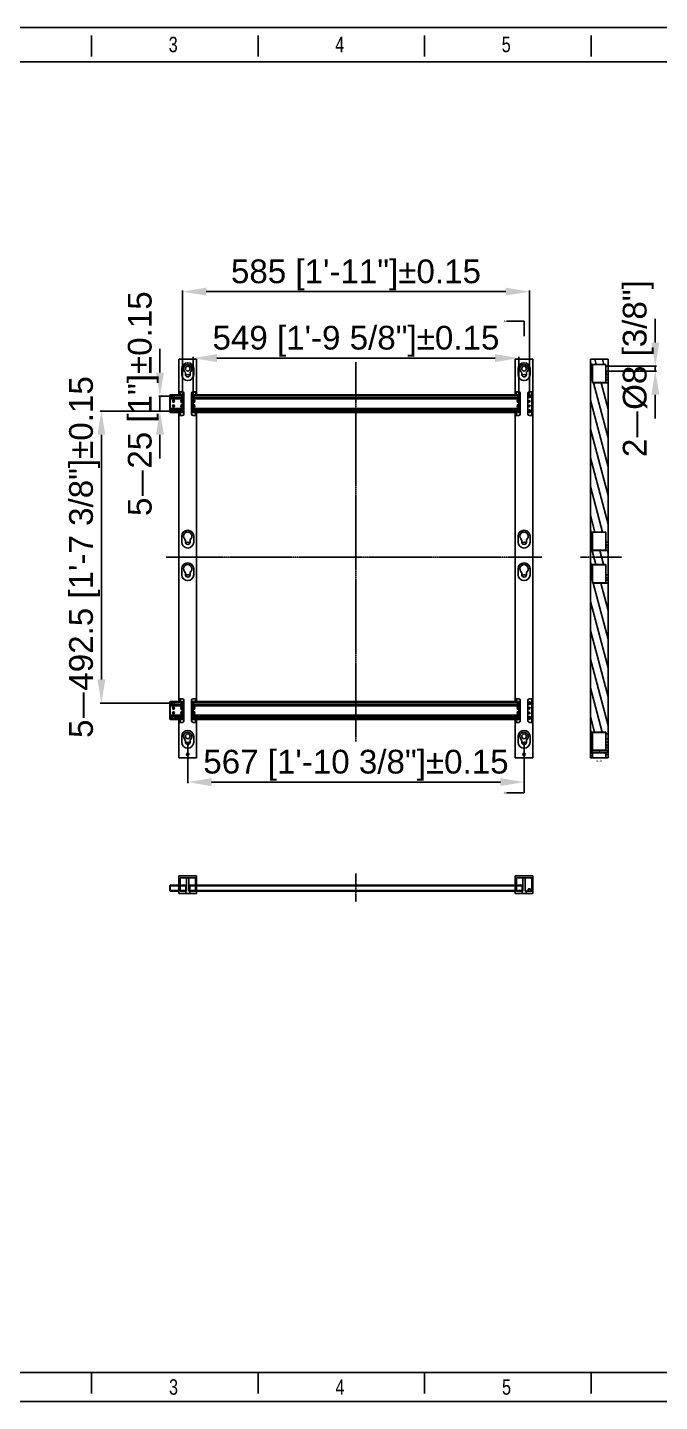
# Model space of a CAD drawing. Header units: millimetres. Extents: x 710 to 26878, y 589 to 5187.
# Drawn here: x 3858 to 4924, y 589 to 2906 of the extents above; entities that cross this region are included whole.
import ezdxf

# ---------------------------------------------------------------- set-up
doc = ezdxf.new("R2010")
doc.units = ezdxf.units.MM
doc.linetypes.add('CENTER', pattern=[0.6, 0.375, -0.075, 0.075, -0.075])
doc.layers.add('02___PRT_ALL_AXES', color=7, linetype='Continuous')
doc.layers.add('center', color=1, linetype='CENTER')
doc.styles.add('CKSTANDARD', font='arial.ttf')
doc.styles.add('Roamns', font='romans.shx')
doc.styles.get("Standard").update_dxf_attribs({"font": 'arial.ttf'})
doc.dimstyles.new('DIMSTYLE_5-scale4', dxfattribs={"dimscale": 2, "dimtxt": 20, "dimasz": 20, "dimexe": 1, "dimexo": 0, "dimgap": 1.25, "dimtad": 1, "dimzin": 9, "dimdsep": 46, "dimtxsty": 'Standard', "dimcen": 0.09, "dimclre": 256, "dimclrt": 256, "dimadec": 1, "dimazin": 2, "dimtp": 0.15, "dimtm": 0.15, "dimtfac": 0.8, "dimtmove": 0, "dimatfit": 3, "dimfxl": 1, "dimtolj": 1, "dimarcsym": 0})
doc.dimstyles.get("Standard").update_dxf_attribs({"dimtxt": 0.18, "dimasz": 0.18, "dimexe": 0.18, "dimexo": 0.0625, "dimgap": 0.09, "dimtad": 0, "dimtih": 1, "dimtoh": 1, "dimdec": 4, "dimzin": 0, "dimdsep": 46, "dimtxsty": 'Standard', "dimcen": 0.09, "dimadec": 0, "dimazin": 0, "dimtfac": 1, "dimtdec": 4, "dimtofl": 0, "dimtmove": 0, "dimatfit": 3, "dimfxl": 1, "dimtolj": 1, "dimtzin": 0, "dimarcsym": 0})

# ---------------------------------------------------------------- blocks, each defined once
blk = doc.blocks.new('standard template')
for p, q in [((6246, 30728), (6246, 30325)), ((9418, 30728), (9418, 30325)), ((12589, 30728), (12589, 30325)), ((15761, 30728), (15761, 30325)), ((456, 5254), (37409, 5254)), ((6246, 4851), (6246, 5254)), ((9418, 4851), (9418, 5254)), ((12589, 4851), (12589, 5254)), ((15761, 4851), (15761, 5254))]:
    blk.add_line(p, q)
blk.add_lwpolyline([(37963, 4700), (-97, 4700), (-97, 30879), (37963, 30879)], close=True)
at = {"color": 7}
blk.add_lwpolyline([(456, 6674), (456, 5964), (456, 5254), (456, 30226), (37409, 30226), (37409, 5254)], dxfattribs=at)
at = {"style": 'CKSTANDARD', "width": 0.75}
for s, p in [('3', (7716, 30408)), ('4', (10888, 30408)), ('5', (14060, 30408)), ('3', (7722, 4830)), ('4', (10894, 4830)), ('5', (14066, 4830))]:
    blk.add_text(s, height=295, dxfattribs=at).set_placement(p)
at = {"style": 'Roamns'}
for tag, p in [('PAGE_NAME', (27466, 7594)), ('PROJECT_NAME', (27466, 6884)), ('DRAWN_NAME', (27466, 6174)), ('VERSION', (34241, 6174)), ('SELECT_DATA', (27466, 5464)), ('PAGE_NUMBER', (34241, 5464))]:
    blk.add_attdef(tag, p, '', height=285, dxfattribs=at)
blk = doc.blocks.new('*D42')
at = {"lineweight": -2, "transparency": 16777216}
for p, q in [((4137.5, 2284.3), (4137.5, 2350.6)), ((4686.5, 2284.3), (4686.5, 2350.6))]:
    blk.add_line(p, q, dxfattribs=at)
at = {"color": 0, "lineweight": -2, "transparency": 16777216}
blk.add_line((4177.5, 2348.6), (4646.5, 2348.6), dxfattribs=at)
at = {"color": 0, "transparency": 16777216}
for points in [[(4177.5, 2355.3), (4177.5, 2342), (4137.5, 2348.6)], [(4646.5, 2355.3), (4646.5, 2342), (4686.5, 2348.6)]]:
    blk.add_solid(points, dxfattribs=at)
at = {"layer": 'Defpoints', "color": 0, "transparency": 16777216}
for p in [(4686.5, 2348.6), (4137.5, 2284.3), (4686.5, 2284.3)]:
    blk.add_point(p, dxfattribs=at)
at = {"color": 0, "transparency": 16777216, "insert": (4412, 2377), "char_height": 40, "attachment_point": 5}
blk.add_mtext('\\A1;549 [1\'-9 5/8"]%%P0.15', dxfattribs=at)
blk = doc.blocks.new('*D43')
at = {"lineweight": -2, "transparency": 16777216}
for p, q in [((4119.5, 2284.3), (4119.5, 2462.7)), ((4704.5, 2284.3), (4704.5, 2462.7))]:
    blk.add_line(p, q, dxfattribs=at)
at = {"color": 0, "lineweight": -2, "transparency": 16777216}
blk.add_line((4159.5, 2460.7), (4664.5, 2460.7), dxfattribs=at)
at = {"color": 0, "transparency": 16777216}
for points in [[(4159.5, 2467.4), (4159.5, 2454.1), (4119.5, 2460.7)], [(4664.5, 2467.4), (4664.5, 2454.1), (4704.5, 2460.7)]]:
    blk.add_solid(points, dxfattribs=at)
at = {"layer": 'Defpoints', "color": 0, "transparency": 16777216}
for p in [(4704.5, 2460.7), (4119.5, 2284.3), (4704.5, 2284.3)]:
    blk.add_point(p, dxfattribs=at)
at = {"transparency": 16777216, "insert": (4412, 2488.9), "char_height": 40, "attachment_point": 5}
blk.add_mtext('\\A1;585 [1\'-11"]%%P0.15', dxfattribs=at)
blk = doc.blocks.new('*D44')
at = {"color": 0, "lineweight": -2, "transparency": 16777216}
for p, q in [((4081.6, 2324.3), (4081.6, 2364.3)), ((4081.6, 2284.3), (4081.6, 2259.3)), ((4081.6, 2219.3), (4081.6, 2179.3))]:
    blk.add_line(p, q, dxfattribs=at)
at = {"lineweight": -2, "transparency": 16777216}
for p, q in [((4104.5, 2284.3), (4079.6, 2284.3)), ((4104.5, 2259.3), (4079.6, 2259.3))]:
    blk.add_line(p, q, dxfattribs=at)
at = {"color": 0, "transparency": 16777216}
for points in [[(4075, 2324.3), (4088.3, 2324.3), (4081.6, 2284.3)], [(4075, 2219.3), (4088.3, 2219.3), (4081.6, 2259.3)]]:
    blk.add_solid(points, dxfattribs=at)
at = {"layer": 'Defpoints', "color": 0, "transparency": 16777216}
for p in [(4104.5, 2284.3), (4081.6, 2259.3), (4104.5, 2259.3)]:
    blk.add_point(p, dxfattribs=at)
at = {"transparency": 16777216, "insert": (4053.5, 2271.8), "char_height": 40, "attachment_point": 5, "rotation": 90}
blk.add_mtext('\\A1;5{\\fSimSun|b0|i0|c134|p2;—}25 [1"]%%P0.15', dxfattribs=at)
blk = doc.blocks.new('*D45')
at = {"lineweight": -2, "transparency": 16777216}
for p, q in [((4104.5, 2259.3), (3980.9, 2259.3)), ((4104.5, 1766.8), (3980.9, 1766.8))]:
    blk.add_line(p, q, dxfattribs=at)
at = {"color": 0, "lineweight": -2, "transparency": 16777216}
blk.add_line((3982.9, 2219.3), (3982.9, 1806.8), dxfattribs=at)
at = {"color": 0, "transparency": 16777216}
for points in [[(3976.2, 2219.3), (3989.5, 2219.3), (3982.9, 2259.3)], [(3976.2, 1806.8), (3989.5, 1806.8), (3982.9, 1766.8)]]:
    blk.add_solid(points, dxfattribs=at)
at = {"layer": 'Defpoints', "color": 0, "transparency": 16777216}
for p in [(4104.5, 2259.3), (3982.9, 1766.8), (4104.5, 1766.8)]:
    blk.add_point(p, dxfattribs=at)
at = {"transparency": 16777216, "insert": (3954.5, 2013.1), "char_height": 40, "attachment_point": 5, "rotation": 90}
blk.add_mtext('\\A1;5{\\fSimSun|b0|i0|c134|p2;—}492.5 [1\'-7 3/8"]%%P0.15', dxfattribs=at)
blk = doc.blocks.new('*D39')
at = {"lineweight": -2, "transparency": 16777216}
for p, q in [((4128.5, 1700.8), (4128.5, 1631.7)), ((4695.5, 1700.8), (4695.5, 1631.7))]:
    blk.add_line(p, q, dxfattribs=at)
at = {"color": 0, "lineweight": -2, "transparency": 16777216}
blk.add_line((4168.5, 1633.7), (4655.5, 1633.7), dxfattribs=at)
at = {"color": 0, "transparency": 16777216}
for points in [[(4168.5, 1640.3), (4168.5, 1627), (4128.5, 1633.7)], [(4655.5, 1640.3), (4655.5, 1627), (4695.5, 1633.7)]]:
    blk.add_solid(points, dxfattribs=at)
at = {"layer": 'Defpoints', "color": 0, "transparency": 16777216}
for p in [(4128.5, 1700.8), (4695.5, 1700.8), (4695.5, 1633.7)]:
    blk.add_point(p, dxfattribs=at)
at = {"transparency": 16777216, "insert": (4412, 1662.1), "char_height": 40, "attachment_point": 5}
blk.add_mtext('\\A1;567 [1\'-10 3/8"]%%P0.15', dxfattribs=at)
blk = doc.blocks.new('*D38')
at = {"color": 0, "lineweight": -2, "transparency": 16777216}
for p, q in [((4916.7, 2374.8), (4916.7, 2414.8)), ((4916.7, 2334.8), (4916.7, 2326.8)), ((4916.7, 2286.8), (4916.7, 2246.8))]:
    blk.add_line(p, q, dxfattribs=at)
at = {"lineweight": -2, "transparency": 16777216}
for p, q in [((4837.2, 2334.8), (4918.7, 2334.8)), ((4837.2, 2326.8), (4918.7, 2326.8))]:
    blk.add_line(p, q, dxfattribs=at)
at = {"color": 0, "transparency": 16777216}
for points in [[(4910, 2374.8), (4923.4, 2374.8), (4916.7, 2334.8)], [(4910, 2286.8), (4923.4, 2286.8), (4916.7, 2326.8)]]:
    blk.add_solid(points, dxfattribs=at)
at = {"layer": 'Defpoints', "color": 0, "transparency": 16777216}
for p in [(4837.2, 2334.8), (4837.2, 2326.8), (4916.7, 2326.8)]:
    blk.add_point(p, dxfattribs=at)
at = {"transparency": 16777216, "insert": (4887.9, 2330.8), "char_height": 40, "attachment_point": 5, "rotation": 90}
blk.add_mtext('\\A1;2{\\fSimSun|b0|i0|c134|p2;—}%%C8 [3/8"]', dxfattribs=at)

msp = doc.modelspace()

# ---------------------------------------------------------------- hatches: boundary and pattern name
at = {"linetype": 'Continuous'}
h = msp.add_hatch(dxfattribs=at)
h.set_pattern_fill('DEFAULT__1', color=2, scale=12.548463, angle=285, style=0, pattern_type=0)
h.set_pattern_definition([(285, (4309.818, 400.267), (12.120884, 3.24778), [])])
edge = h.paths.add_edge_path()
edge.add_line((4810.6525, 1678.2453), (4810.6525, 1674.3453))
edge.add_line((4810.6525, 1678.2453), (4807.1525, 1678.2453))
edge.add_line((4807.1525, 1678.2453), (4807.1525, 1674.3453))
edge.add_line((4810.6525, 1674.3453), (4807.1525, 1674.3453))
edge = h.paths.add_edge_path()
edge.add_line((4837.1525, 2346.8453), (4810.8525, 2346.8453))
edge.add_line((4810.8525, 2357.3453), (4810.8525, 2357.8453))
edge.add_line((4810.8525, 2357.3453), (4807.6525, 2357.3453))
edge.add_line((4807.1525, 2356.8453), (4807.6525, 2357.3453))
edge.add_line((4807.1525, 2356.8453), (4807.1525, 2353.8453))
edge.add_line((4807.1525, 2353.8453), (4807.6525, 2353.3453))
edge.add_line((4810.8525, 2353.3453), (4807.6525, 2353.3453))
edge.add_line((4810.8525, 2346.8453), (4810.8525, 2353.3453))
edge.add_line((4810.8525, 2346.8453), (4807.1525, 2346.8453))
edge.add_line((4807.1525, 2346.8453), (4807.1525, 2340.8453))
edge.add_line((4807.9525, 2340.8453), (4807.1525, 2340.8453))
edge.add_line((4807.9525, 2337.8453), (4807.9525, 2340.8453))
edge.add_line((4833.1525, 2337.8453), (4807.9525, 2337.8453))
edge.add_line((4833.1525, 2337.8453), (4833.1525, 2334.8453))
edge.add_line((4837.1525, 2334.8453), (4833.1525, 2334.8453))
edge.add_line((4837.1525, 2357.8453), (4837.1525, 2334.8453))
edge = h.paths.add_edge_path()
edge.add_line((4837.1525, 2326.8453), (4833.1525, 2326.8453))
edge.add_line((4833.1525, 2326.8453), (4833.1525, 2320.8453))
edge.add_line((4833.1525, 2320.8453), (4837.1525, 2320.8453))
edge.add_line((4837.1525, 2326.8453), (4837.1525, 2320.8453))
edge = h.paths.add_edge_path()
edge.add_line((4810.6525, 2306.8453), (4837.1525, 2306.8453))
edge.add_line((4810.6525, 2316.8453), (4810.6525, 2306.8453))
edge.add_line((4810.6525, 2316.8453), (4807.9525, 2316.8453))
edge.add_line((4807.9525, 2310.8453), (4807.9525, 2316.8453))
edge.add_line((4807.9525, 2310.8453), (4807.1525, 2310.8453))
edge.add_line((4807.1525, 2310.8453), (4807.1525, 2058.3453))
edge.add_line((4807.9525, 2058.3453), (4807.1525, 2058.3453))
edge.add_line((4807.9525, 2055.3453), (4807.9525, 2058.3453))
edge.add_line((4833.1525, 2055.3453), (4807.9525, 2055.3453))
edge.add_line((4833.1525, 2055.3453), (4833.1525, 2038.3453))
edge.add_line((4833.1525, 2038.3453), (4837.1525, 2038.3453))
edge.add_line((4837.1525, 2306.8453), (4837.1525, 2038.3453))
edge = h.paths.add_edge_path()
edge.add_line((4810.6525, 2024.3453), (4837.1525, 2024.3453))
edge.add_line((4810.6525, 2034.3453), (4810.6525, 2024.3453))
edge.add_line((4810.6525, 2034.3453), (4807.9525, 2034.3453))
edge.add_line((4807.9525, 2028.3453), (4807.9525, 2034.3453))
edge.add_line((4807.9525, 2028.3453), (4807.1525, 2028.3453))
edge.add_line((4807.1525, 2028.3453), (4807.1525, 2003.3453))
edge.add_line((4807.9525, 2003.3453), (4807.1525, 2003.3453))
edge.add_line((4807.9525, 2000.3453), (4807.9525, 2003.3453))
edge.add_line((4833.1525, 2000.3453), (4807.9525, 2000.3453))
edge.add_line((4833.1525, 2000.3453), (4833.1525, 1983.3453))
edge.add_line((4833.1525, 1983.3453), (4837.1525, 1983.3453))
edge.add_line((4837.1525, 2024.3453), (4837.1525, 1983.3453))
edge = h.paths.add_edge_path()
edge.add_line((4810.6525, 1969.3453), (4837.1525, 1969.3453))
edge.add_line((4810.6525, 1979.3453), (4810.6525, 1969.3453))
edge.add_line((4810.6525, 1979.3453), (4807.9525, 1979.3453))
edge.add_line((4807.9525, 1973.3453), (4807.9525, 1979.3453))
edge.add_line((4807.9525, 1973.3453), (4807.1525, 1973.3453))
edge.add_line((4807.1525, 1973.3453), (4807.1525, 1720.8453))
edge.add_line((4807.9525, 1720.8453), (4807.1525, 1720.8453))
edge.add_line((4807.9525, 1717.8453), (4807.9525, 1720.8453))
edge.add_line((4833.1525, 1717.8453), (4807.9525, 1717.8453))
edge.add_line((4833.1525, 1717.8453), (4833.1525, 1714.8453))
edge.add_line((4837.1525, 1714.8453), (4833.1525, 1714.8453))
edge.add_line((4837.1525, 1969.3453), (4837.1525, 1714.8453))
edge = h.paths.add_edge_path()
edge.add_line((4810.6525, 1696.8453), (4807.9525, 1696.8453))
edge.add_line((4807.9525, 1690.8453), (4807.9525, 1696.8453))
edge.add_line((4807.9525, 1690.8453), (4807.1525, 1690.8453))
edge.add_line((4807.1525, 1690.8453), (4807.1525, 1682.4453))
edge.add_line((4810.6525, 1682.4453), (4807.1525, 1682.4453))
edge.add_line((4810.6525, 1683.8453), (4810.6525, 1682.4453))
edge.add_line((4810.6525, 1683.8453), (4837.1525, 1683.8453))
edge.add_line((4837.1525, 1686.8453), (4837.1525, 1683.8453))
edge.add_line((4810.6525, 1686.8453), (4837.1525, 1686.8453))
edge.add_line((4810.6525, 1696.8453), (4810.6525, 1686.8453))
edge = h.paths.add_edge_path()
edge.add_line((4833.1525, 1700.8453), (4837.1525, 1700.8453))
edge.add_line((4837.1525, 1706.8453), (4837.1525, 1700.8453))
edge.add_line((4837.1525, 1706.8453), (4833.1525, 1706.8453))
edge.add_line((4833.1525, 1706.8453), (4833.1525, 1700.8453))

# ---------------------------------------------------------------- linework, layer by layer
for p, q in [((4695.4501, 2410.8257), (4695.4501, 2385.8257)), ((4810.8525, 2346.8453), (4837.1525, 2346.8453)), ((4695.4501, 1615.3648), (4695.4501, 1640.3648))]:
    msp.add_line(p, q)
at = {"color": 7, "linetype": 'Continuous'}
for p, q in [((4113.4501, 2286.8453), (4113.4501, 2346.8453)), ((4143.4501, 2346.8453), (4113.4501, 2346.8453)), ((4143.4501, 2286.8453), (4143.4501, 2346.8453)), ((4680.4501, 2286.8453), (4680.4501, 2346.8453)), ((4710.4501, 2346.8453), (4680.4501, 2346.8453)), ((4710.4501, 1674.3453), (4710.4501, 2346.8453)), ((4807.1525, 1710.8453), (4807.1525, 2346.8453)), ((4810.8525, 2346.8453), (4807.1525, 2346.8453)), ((4807.9525, 2340.8453), (4807.1525, 2340.8453)), ((4807.9525, 2310.8453), (4807.9525, 2340.8453)), ((4837.1525, 1674.3453), (4837.1525, 2346.8453)), ((4118.4501, 2330.8453), (4118.4501, 2320.8453)), ((4124.4501, 2322.908), (4124.4501, 2320.8453)), ((4132.4501, 2320.8453), (4132.4501, 2322.908)), ((4138.4501, 2320.8453), (4138.4501, 2330.8453)), ((4685.4501, 2330.8453), (4685.4501, 2320.8453)), ((4691.4501, 2322.908), (4691.4501, 2320.8453)), ((4699.4501, 2320.8453), (4699.4501, 2322.908)), ((4705.4501, 2320.8453), (4705.4501, 2330.8453)), ((4807.1525, 2330.8453), (4807.9525, 2330.8453)), ((4807.1525, 2320.8453), (4810.6525, 2320.8453)), ((4833.1525, 2337.8453), (4807.9525, 2337.8453)), ((4807.9525, 2326.2152), (4810.6525, 2326.2152)), ((4807.9525, 2322.908), (4810.6525, 2322.908)), ((4810.6525, 2316.8453), (4807.9525, 2316.8453)), ((4810.6525, 2306.8453), (4810.6525, 2337.5535)), ((4833.1525, 2337.5535), (4810.6525, 2337.5535)), ((4833.1525, 2307.2627), (4833.1525, 2337.8453)), ((4837.1525, 2334.8453), (4833.1525, 2334.8453)), ((4837.1525, 2326.8453), (4833.1525, 2326.8453)), ((4833.1525, 2320.8453), (4837.1525, 2320.8453)), ((4807.9525, 2310.8453), (4807.1525, 2310.8453)), ((4810.6525, 2307.2627), (4833.1525, 2307.2627)), ((4810.6525, 2306.8453), (4837.1525, 2306.8453)), ((4837.1525, 2315.8453), (4833.1525, 2315.8453)), ((4837.1525, 2311.8453), (4833.1525, 2311.8453)), ((4098.4501, 2286.3453), (4098.9501, 2286.8453)), ((4098.4501, 2257.3453), (4098.4501, 2286.3453)), ((4102.9804, 2285.8453), (4098.4501, 2285.8453)), ((4102.9804, 2282.8453), (4098.4501, 2282.8453)), ((4098.4501, 2282.3453), (4098.9501, 2281.8453)), ((4121.9501, 2279.8453), (4098.4501, 2279.8453)), ((4098.9501, 2256.8453), (4098.9501, 2286.8453)), ((4121.9501, 2286.8453), (4098.9501, 2286.8453)), ((4121.9501, 2281.8453), (4098.9501, 2281.8453)), ((4113.4501, 2291.8453), (4119.4501, 2291.8453)), ((4113.4501, 2290.8453), (4115.4501, 2290.8453)), ((4115.4501, 2286.8453), (4115.4501, 2291.8453)), ((4118.8051, 2276.9624), (4118.1601, 2275.8453)), ((4118.1601, 2275.8453), (4118.8051, 2274.7281)), ((4120.0951, 2276.9624), (4118.8051, 2276.9624)), ((4118.8051, 2274.7281), (4120.0951, 2274.7281)), ((4120.7401, 2275.8453), (4120.0951, 2276.9624)), ((4120.0951, 2274.7281), (4120.7401, 2275.8453)), ((4121.9501, 2285.8453), (4120.9198, 2285.8453)), ((4121.9501, 2282.8453), (4120.9198, 2282.8453)), ((4121.9501, 2254.3453), (4121.9501, 2289.3453)), ((4134.9501, 2254.3453), (4134.9501, 2289.3453)), ((4134.9501, 2286.8453), (4688.9501, 2286.8453)), ((4134.9501, 2285.8453), (4135.9804, 2285.8453)), ((4134.9501, 2282.8453), (4135.9804, 2282.8453)), ((4134.9501, 2281.8453), (4688.9501, 2281.8453)), ((4134.9501, 2279.8453), (4688.9501, 2279.8453)), ((4136.8051, 2276.9624), (4136.1601, 2275.8453)), ((4136.1601, 2275.8453), (4136.8051, 2274.7281)), ((4138.0951, 2276.9624), (4136.8051, 2276.9624)), ((4136.8051, 2274.7281), (4138.0951, 2274.7281)), ((4143.4501, 2291.8453), (4137.4501, 2291.8453)), ((4138.7401, 2275.8453), (4138.0951, 2276.9624)), ((4138.0951, 2274.7281), (4138.7401, 2275.8453)), ((4141.4501, 2286.8453), (4141.4501, 2291.8453)), ((4141.4501, 2290.8453), (4143.4501, 2290.8453)), ((4680.4501, 2291.8453), (4686.4501, 2291.8453)), ((4680.4501, 2290.8453), (4682.4501, 2290.8453)), ((4682.4501, 2286.8453), (4682.4501, 2291.8453)), ((4685.8051, 2276.9624), (4685.1601, 2275.8453)), ((4685.1601, 2275.8453), (4685.8051, 2274.7281)), ((4687.0951, 2276.9624), (4685.8051, 2276.9624)), ((4685.8051, 2274.7281), (4687.0951, 2274.7281)), ((4687.7401, 2275.8453), (4687.0951, 2276.9624)), ((4687.0951, 2274.7281), (4687.7401, 2275.8453)), ((4687.9198, 2285.8453), (4688.9501, 2285.8453)), ((4687.9198, 2282.8453), (4688.9501, 2282.8453)), ((4688.9501, 2254.3453), (4688.9501, 2289.3453)), ((4701.9501, 2254.3453), (4701.9501, 2289.3453)), ((4710.4501, 2291.8453), (4704.4501, 2291.8453)), ((4708.4501, 2251.8453), (4708.4501, 2291.8453)), ((4708.4501, 2290.8453), (4710.4501, 2290.8453)), ((4121.9501, 2263.8453), (4098.4501, 2263.8453)), ((4098.4501, 2261.3453), (4098.9501, 2261.8453)), ((4102.9804, 2260.8453), (4098.4501, 2260.8453)), ((4102.9804, 2257.8453), (4098.4501, 2257.8453)), ((4098.4501, 2257.3453), (4098.9501, 2256.8453)), ((4121.9501, 2261.8453), (4098.9501, 2261.8453)), ((4121.9501, 2256.8453), (4098.9501, 2256.8453)), ((4113.4501, 1769.3453), (4113.4501, 2256.8453)), ((4115.4501, 2252.8453), (4113.4501, 2252.8453)), ((4113.4501, 2251.8453), (4119.4501, 2251.8453)), ((4115.4501, 2251.8453), (4115.4501, 2256.8453)), ((4118.8051, 2268.9624), (4118.1601, 2267.8453)), ((4118.1601, 2267.8453), (4118.8051, 2266.7281)), ((4120.0951, 2268.9624), (4118.8051, 2268.9624)), ((4118.8051, 2266.7281), (4120.0951, 2266.7281)), ((4120.7401, 2267.8453), (4120.0951, 2268.9624)), ((4120.0951, 2266.7281), (4120.7401, 2267.8453)), ((4121.9501, 2260.8453), (4120.9198, 2260.8453)), ((4121.9501, 2257.8453), (4120.9198, 2257.8453)), ((4134.9501, 2263.8453), (4688.9501, 2263.8453)), ((4134.9501, 2261.8453), (4688.9501, 2261.8453)), ((4134.9501, 2260.8453), (4135.9804, 2260.8453)), ((4134.9501, 2257.8453), (4135.9804, 2257.8453)), ((4134.9501, 2256.8453), (4688.9501, 2256.8453)), ((4136.8051, 2268.9624), (4136.1601, 2267.8453)), ((4136.1601, 2267.8453), (4136.8051, 2266.7281)), ((4138.0951, 2268.9624), (4136.8051, 2268.9624)), ((4136.8051, 2266.7281), (4138.0951, 2266.7281)), ((4143.4501, 2251.8453), (4137.4501, 2251.8453)), ((4138.7401, 2267.8453), (4138.0951, 2268.9624)), ((4138.0951, 2266.7281), (4138.7401, 2267.8453)), ((4141.4501, 2251.8453), (4141.4501, 2256.8453)), ((4143.4501, 2252.8453), (4141.4501, 2252.8453)), ((4143.4501, 1769.3453), (4143.4501, 2256.8453)), ((4680.4501, 1769.3453), (4680.4501, 2256.8453)), ((4682.4501, 2252.8453), (4680.4501, 2252.8453)), ((4680.4501, 2251.8453), (4686.4501, 2251.8453)), ((4682.4501, 2251.8453), (4682.4501, 2256.8453)), ((4685.8051, 2268.9624), (4685.1601, 2267.8453)), ((4685.1601, 2267.8453), (4685.8051, 2266.7281)), ((4687.0951, 2268.9624), (4685.8051, 2268.9624)), ((4685.8051, 2266.7281), (4687.0951, 2266.7281)), ((4687.7401, 2267.8453), (4687.0951, 2268.9624)), ((4687.0951, 2266.7281), (4687.7401, 2267.8453)), ((4687.9198, 2260.8453), (4688.9501, 2260.8453)), ((4687.9198, 2257.8453), (4688.9501, 2257.8453)), ((4710.4501, 2251.8453), (4704.4501, 2251.8453)), ((4710.4501, 2252.8453), (4708.4501, 2252.8453)), ((4118.4501, 2038.3453), (4118.4501, 2048.3453)), ((4124.4501, 2040.408), (4124.4501, 2038.3453)), ((4132.4501, 2038.3453), (4132.4501, 2040.408)), ((4138.4501, 2048.3453), (4138.4501, 2038.3453)), ((4685.4501, 2038.3453), (4685.4501, 2048.3453)), ((4691.4501, 2040.408), (4691.4501, 2038.3453)), ((4699.4501, 2038.3453), (4699.4501, 2040.408)), ((4705.4501, 2048.3453), (4705.4501, 2038.3453)), ((4807.9525, 2058.3453), (4807.1525, 2058.3453)), ((4807.1525, 2048.3453), (4807.9525, 2048.3453)), ((4807.9525, 2028.3453), (4807.9525, 2058.3453)), ((4833.1525, 2055.3453), (4807.9525, 2055.3453)), ((4807.9525, 2043.7152), (4810.6525, 2043.7152)), ((4807.9525, 2040.408), (4810.6525, 2040.408)), ((4810.6525, 2024.3453), (4810.6525, 2055.0535)), ((4833.1525, 2055.0535), (4810.6525, 2055.0535)), ((4833.1525, 2024.7627), (4833.1525, 2055.3453)), ((4807.1525, 2038.3453), (4810.6525, 2038.3453)), ((4807.9525, 2028.3453), (4807.1525, 2028.3453)), ((4810.6525, 2034.3453), (4807.9525, 2034.3453)), ((4810.6525, 2024.7627), (4833.1525, 2024.7627)), ((4810.6525, 2024.3453), (4837.1525, 2024.3453)), ((4833.1525, 2038.3453), (4837.1525, 2038.3453)), ((4837.1525, 2033.3453), (4833.1525, 2033.3453)), ((4837.1525, 2029.3453), (4833.1525, 2029.3453)), ((4118.4501, 1993.3453), (4118.4501, 1983.3453)), ((4138.4501, 1983.3453), (4138.4501, 1993.3453)), ((4685.4501, 1993.3453), (4685.4501, 1983.3453)), ((4705.4501, 1983.3453), (4705.4501, 1993.3453)), ((4807.9525, 2003.3453), (4807.1525, 2003.3453)), ((4807.1525, 1993.3453), (4807.9525, 1993.3453)), ((4807.9525, 1973.3453), (4807.9525, 2003.3453)), ((4833.1525, 2000.3453), (4807.9525, 2000.3453)), ((4810.6525, 1969.3453), (4810.6525, 2000.0535)), ((4833.1525, 2000.0535), (4810.6525, 2000.0535)), ((4833.1525, 1969.7627), (4833.1525, 2000.3453)), ((4124.4501, 1985.408), (4124.4501, 1983.3453)), ((4132.4501, 1983.3453), (4132.4501, 1985.408)), ((4691.4501, 1985.408), (4691.4501, 1983.3453)), ((4699.4501, 1983.3453), (4699.4501, 1985.408)), ((4807.1525, 1983.3453), (4810.6525, 1983.3453)), ((4807.9525, 1973.3453), (4807.1525, 1973.3453)), ((4807.9525, 1988.7152), (4810.6525, 1988.7152)), ((4807.9525, 1985.408), (4810.6525, 1985.408)), ((4810.6525, 1979.3453), (4807.9525, 1979.3453)), ((4810.6525, 1969.7627), (4833.1525, 1969.7627)), ((4810.6525, 1969.3453), (4837.1525, 1969.3453)), ((4833.1525, 1983.3453), (4837.1525, 1983.3453)), ((4837.1525, 1978.3453), (4833.1525, 1978.3453)), ((4837.1525, 1974.3453), (4833.1525, 1974.3453)), ((4098.4501, 1768.8453), (4098.9501, 1769.3453)), ((4098.4501, 1739.8453), (4098.4501, 1768.8453)), ((4102.9804, 1768.3453), (4098.4501, 1768.3453)), ((4102.9804, 1765.3453), (4098.4501, 1765.3453)), ((4098.4501, 1764.8453), (4098.9501, 1764.3453)), ((4121.9501, 1762.3453), (4098.4501, 1762.3453)), ((4098.9501, 1739.3453), (4098.9501, 1769.3453)), ((4121.9501, 1769.3453), (4098.9501, 1769.3453)), ((4121.9501, 1764.3453), (4098.9501, 1764.3453)), ((4113.4501, 1774.3453), (4119.4501, 1774.3453)), ((4113.4501, 1773.3453), (4115.4501, 1773.3453)), ((4115.4501, 1774.3453), (4115.4501, 1769.3453)), ((4121.9501, 1768.3453), (4120.9198, 1768.3453)), ((4121.9501, 1765.3453), (4120.9198, 1765.3453)), ((4121.9501, 1771.8453), (4121.9501, 1736.8453)), ((4134.9501, 1771.8453), (4134.9501, 1736.8453)), ((4134.9501, 1769.3453), (4688.9501, 1769.3453)), ((4134.9501, 1768.3453), (4135.9804, 1768.3453)), ((4134.9501, 1765.3453), (4135.9804, 1765.3453)), ((4134.9501, 1764.3453), (4688.9501, 1764.3453)), ((4134.9501, 1762.3453), (4688.9501, 1762.3453)), ((4143.4501, 1774.3453), (4137.4501, 1774.3453)), ((4141.4501, 1769.3453), (4141.4501, 1774.3453)), ((4141.4501, 1773.3453), (4143.4501, 1773.3453)), ((4680.4501, 1774.3453), (4686.4501, 1774.3453)), ((4680.4501, 1773.3453), (4682.4501, 1773.3453)), ((4682.4501, 1774.3453), (4682.4501, 1769.3453)), ((4687.9198, 1768.3453), (4688.9501, 1768.3453)), ((4687.9198, 1765.3453), (4688.9501, 1765.3453)), ((4688.9501, 1771.8453), (4688.9501, 1736.8453)), ((4701.9501, 1771.8453), (4701.9501, 1736.8453)), ((4710.4501, 1774.3453), (4704.4501, 1774.3453)), ((4708.4501, 1734.3453), (4708.4501, 1774.3453)), ((4708.4501, 1773.3453), (4710.4501, 1773.3453)), ((4121.9501, 1746.3453), (4098.4501, 1746.3453)), ((4098.4501, 1743.8453), (4098.9501, 1744.3453)), ((4102.9804, 1743.3453), (4098.4501, 1743.3453)), ((4102.9804, 1740.3453), (4098.4501, 1740.3453)), ((4098.4501, 1739.8453), (4098.9501, 1739.3453)), ((4121.9501, 1744.3453), (4098.9501, 1744.3453)), ((4121.9501, 1739.3453), (4098.9501, 1739.3453)), ((4113.4501, 1674.3453), (4113.4501, 1739.3453)), ((4115.4501, 1739.3453), (4115.4501, 1734.3453)), ((4118.8051, 1759.4624), (4118.1601, 1758.3453)), ((4118.1601, 1758.3453), (4118.8051, 1757.2281)), ((4118.8051, 1751.4624), (4118.1601, 1750.3453)), ((4118.1601, 1750.3453), (4118.8051, 1749.2281)), ((4120.0951, 1759.4624), (4118.8051, 1759.4624)), ((4118.8051, 1757.2281), (4120.0951, 1757.2281)), ((4120.0951, 1751.4624), (4118.8051, 1751.4624)), ((4118.8051, 1749.2281), (4120.0951, 1749.2281)), ((4120.7401, 1758.3453), (4120.0951, 1759.4624)), ((4120.0951, 1757.2281), (4120.7401, 1758.3453)), ((4120.7401, 1750.3453), (4120.0951, 1751.4624)), ((4120.0951, 1749.2281), (4120.7401, 1750.3453)), ((4121.9501, 1743.3453), (4120.9198, 1743.3453)), ((4121.9501, 1740.3453), (4120.9198, 1740.3453)), ((4134.9501, 1746.3453), (4688.9501, 1746.3453)), ((4134.9501, 1744.3453), (4688.9501, 1744.3453)), ((4134.9501, 1743.3453), (4135.9804, 1743.3453)), ((4134.9501, 1740.3453), (4135.9804, 1740.3453)), ((4134.9501, 1739.3453), (4688.9501, 1739.3453)), ((4136.8051, 1759.4624), (4136.1601, 1758.3453)), ((4136.1601, 1758.3453), (4136.8051, 1757.2281)), ((4136.8051, 1751.4624), (4136.1601, 1750.3453)), ((4136.1601, 1750.3453), (4136.8051, 1749.2281)), ((4138.0951, 1759.4624), (4136.8051, 1759.4624)), ((4136.8051, 1757.2281), (4138.0951, 1757.2281)), ((4138.0951, 1751.4624), (4136.8051, 1751.4624)), ((4136.8051, 1749.2281), (4138.0951, 1749.2281)), ((4138.7401, 1758.3453), (4138.0951, 1759.4624)), ((4138.0951, 1757.2281), (4138.7401, 1758.3453)), ((4138.7401, 1750.3453), (4138.0951, 1751.4624)), ((4138.0951, 1749.2281), (4138.7401, 1750.3453)), ((4141.4501, 1734.3453), (4141.4501, 1739.3453)), ((4143.4501, 1739.3453), (4143.4501, 1674.3453)), ((4680.4501, 1674.3453), (4680.4501, 1739.3453)), ((4682.4501, 1739.3453), (4682.4501, 1734.3453)), ((4685.8051, 1759.4624), (4685.1601, 1758.3453)), ((4685.1601, 1758.3453), (4685.8051, 1757.2281)), ((4685.8051, 1751.4624), (4685.1601, 1750.3453)), ((4685.1601, 1750.3453), (4685.8051, 1749.2281)), ((4687.0951, 1759.4624), (4685.8051, 1759.4624)), ((4685.8051, 1757.2281), (4687.0951, 1757.2281)), ((4687.0951, 1751.4624), (4685.8051, 1751.4624)), ((4685.8051, 1749.2281), (4687.0951, 1749.2281)), ((4687.7401, 1758.3453), (4687.0951, 1759.4624)), ((4687.0951, 1757.2281), (4687.7401, 1758.3453)), ((4687.7401, 1750.3453), (4687.0951, 1751.4624)), ((4687.0951, 1749.2281), (4687.7401, 1750.3453)), ((4687.9198, 1743.3453), (4688.9501, 1743.3453)), ((4687.9198, 1740.3453), (4688.9501, 1740.3453)), ((4115.4501, 1735.3453), (4113.4501, 1735.3453)), ((4113.4501, 1734.3453), (4119.4501, 1734.3453)), ((4143.4501, 1734.3453), (4137.4501, 1734.3453)), ((4143.4501, 1735.3453), (4141.4501, 1735.3453)), ((4682.4501, 1735.3453), (4680.4501, 1735.3453)), ((4680.4501, 1734.3453), (4686.4501, 1734.3453)), ((4710.4501, 1734.3453), (4704.4501, 1734.3453)), ((4710.4501, 1735.3453), (4708.4501, 1735.3453)), ((4807.9525, 1720.8453), (4807.1525, 1720.8453)), ((4807.9525, 1706.2152), (4807.9525, 1720.8453)), ((4833.1525, 1717.8453), (4807.9525, 1717.8453)), ((4833.1525, 1717.5535), (4810.6525, 1717.5535)), ((4833.1525, 1687.2627), (4833.1525, 1717.8453)), ((4837.1525, 1714.8453), (4833.1525, 1714.8453)), ((4807.1525, 1674.3453), (4807.1525, 1700.8453)), ((4807.9525, 1690.8453), (4807.9525, 1700.8453)), ((4810.6525, 1696.8453), (4807.9525, 1696.8453)), ((4810.6525, 1686.8453), (4810.6525, 1700.8453)), ((4837.1525, 1706.8453), (4833.1525, 1706.8453)), ((4833.1525, 1700.8453), (4837.1525, 1700.8453)), ((4837.1525, 1695.8453), (4833.1525, 1695.8453)), ((4837.1525, 1691.8453), (4833.1525, 1691.8453)), ((4143.4501, 1674.3453), (4113.4501, 1674.3453)), ((4710.4501, 1674.3453), (4680.4501, 1674.3453)), ((4807.9525, 1690.8453), (4807.1525, 1690.8453)), ((4810.6525, 1682.4453), (4807.1525, 1682.4453)), ((4810.6525, 1678.2453), (4807.1525, 1678.2453)), ((4837.1525, 1674.3453), (4807.1525, 1674.3453)), ((4810.6525, 1687.2627), (4833.1525, 1687.2627)), ((4810.6525, 1686.8453), (4837.1525, 1686.8453)), ((4810.6525, 1683.8453), (4837.1525, 1683.8453)), ((4810.6525, 1674.3453), (4810.6525, 1683.8453)), ((4810.6525, 1683.2175), (4833.1525, 1683.2175)), ((4833.1525, 1674.3453), (4833.1525, 1683.2175)), ((4837.1525, 1680.3453), (4833.1525, 1680.3453)), ((4098.4501, 1459.386), (4098.9501, 1459.886)), ((4098.9501, 1449.886), (4098.9501, 1459.886)), ((4102.9804, 1459.886), (4098.9501, 1459.886)), ((4113.4501, 1475.886), (4113.4501, 1445.886)), ((4143.4501, 1475.886), (4113.4501, 1475.886)), ((4115.4501, 1449.886), (4115.4501, 1472.386)), ((4115.4501, 1472.386), (4141.4501, 1472.386)), ((4124.9501, 1459.886), (4120.9198, 1459.886)), ((4124.9501, 1445.886), (4124.9501, 1459.886)), ((4125.4501, 1459.386), (4124.9501, 1459.886)), ((4126.4501, 1472.386), (4126.4501, 1449.886)), ((4130.4501, 1472.386), (4130.4501, 1449.886)), ((4131.4501, 1459.386), (4131.9501, 1459.886)), ((4131.9501, 1445.886), (4131.9501, 1459.886)), ((4131.9501, 1459.886), (4135.9804, 1459.886)), ((4141.4501, 1472.386), (4141.4501, 1449.886)), ((4143.4501, 1445.886), (4143.4501, 1475.886)), ((4710.4501, 1475.886), (4680.4501, 1475.886)), ((4680.4501, 1475.886), (4680.4501, 1445.886)), ((4682.4501, 1472.386), (4708.4501, 1472.386)), ((4682.4501, 1449.886), (4682.4501, 1472.386)), ((4687.9198, 1459.886), (4691.9501, 1459.886)), ((4692.4501, 1459.386), (4691.9501, 1459.886)), ((4691.9501, 1459.886), (4691.9501, 1449.9621)), ((4693.4501, 1472.386), (4693.4501, 1449.886)), ((4697.4501, 1472.386), (4697.4501, 1449.886)), ((4708.4501, 1472.386), (4708.4501, 1449.886)), ((4710.4501, 1445.886), (4710.4501, 1475.886)), ((4098.4501, 1450.386), (4098.4501, 1459.386)), ((4113.4501, 1458.886), (4098.4501, 1458.886)), ((4113.4501, 1450.886), (4098.4501, 1450.886)), ((4098.4501, 1450.386), (4098.9501, 1449.886)), ((4102.9804, 1449.886), (4098.9501, 1449.886)), ((4113.4501, 1445.886), (4143.4501, 1445.886)), ((4125.4501, 1458.886), (4115.4501, 1458.886)), ((4125.4501, 1450.886), (4115.4501, 1450.886)), ((4126.4501, 1449.886), (4115.4501, 1449.886)), ((4125.4501, 1450.386), (4124.9501, 1449.886)), ((4125.4501, 1459.386), (4125.4501, 1450.386)), ((4141.4501, 1449.886), (4130.4501, 1449.886)), ((4131.4501, 1450.386), (4131.4501, 1459.386)), ((4131.4501, 1458.886), (4141.4501, 1458.886)), ((4131.4501, 1450.886), (4141.4501, 1450.886)), ((4131.4501, 1450.386), (4131.9501, 1449.886)), ((4143.4501, 1458.886), (4680.4501, 1458.886)), ((4143.4501, 1450.886), (4680.4501, 1450.886)), ((4680.4501, 1445.886), (4710.4501, 1445.886)), ((4682.4501, 1458.886), (4692.4501, 1458.886)), ((4682.4501, 1450.886), (4692.4501, 1450.886)), ((4682.4501, 1449.886), (4693.4501, 1449.886)), ((4692.4501, 1450.386), (4691.9501, 1449.886)), ((4691.9501, 1445.886), (4691.9501, 1449.886)), ((4692.4501, 1459.386), (4692.4501, 1450.386)), ((4697.4501, 1449.886), (4708.4501, 1449.886)), ((4698.9501, 1445.886), (4698.9501, 1449.886)), ((4702.9501, 1453.886), (4702.4501, 1453.386)), ((4706.4501, 1453.386), (4702.4501, 1453.386)), ((4702.4501, 1453.386), (4702.4501, 1449.886)), ((4705.9501, 1453.886), (4702.9501, 1453.886)), ((4705.9501, 1453.886), (4706.4501, 1453.386)), ((4706.4501, 1453.386), (4706.4501, 1449.886))]:
    msp.add_line(p, q, dxfattribs=at)
for centre, radius in [((4104.4501, 2275.8453), 1.65), ((4104.4501, 2275.8453), 1.15), ((4119.4501, 2284.3453), 2), ((4119.4501, 2284.3453), 1.5), ((4137.4501, 2284.3453), 2), ((4137.4501, 2284.3453), 1.5), ((4686.4501, 2284.3453), 2), ((4686.4501, 2284.3453), 1.5), ((4704.4501, 2284.3453), 2.3), ((4704.4501, 2284.3453), 2), ((4704.4501, 2284.3453), 1.5), ((4104.4501, 2267.8453), 1.65), ((4104.4501, 2267.8453), 1.15), ((4119.4501, 2259.3453), 2), ((4119.4501, 2259.3453), 1.5), ((4137.4501, 2259.3453), 2), ((4137.4501, 2259.3453), 1.5), ((4686.4501, 2259.3453), 2), ((4686.4501, 2259.3453), 1.5), ((4704.4501, 2259.3453), 2.3), ((4704.4501, 2259.3453), 2), ((4704.4501, 2259.3453), 1.5), ((4119.4501, 1766.8453), 2), ((4119.4501, 1766.8453), 1.5), ((4137.4501, 1766.8453), 2), ((4137.4501, 1766.8453), 1.5), ((4686.4501, 1766.8453), 2), ((4686.4501, 1766.8453), 1.5), ((4704.4501, 1766.8453), 2.3), ((4704.4501, 1766.8453), 2), ((4704.4501, 1766.8453), 1.5), ((4104.4501, 1758.3453), 1.65), ((4104.4501, 1750.3453), 1.65), ((4104.4501, 1758.3453), 1.15), ((4104.4501, 1750.3453), 1.15), ((4119.4501, 1741.8453), 2), ((4119.4501, 1741.8453), 1.5), ((4137.4501, 1741.8453), 2), ((4137.4501, 1741.8453), 1.5), ((4686.4501, 1741.8453), 2), ((4686.4501, 1741.8453), 1.5), ((4704.4501, 1741.8453), 2.3), ((4704.4501, 1741.8453), 2), ((4704.4501, 1741.8453), 1.5)]:
    msp.add_circle(centre, radius, dxfattribs=at)
for centre, radius, start, end in [((4128.4501, 2330.8453), 10, 0, 180), ((4695.4501, 2330.8453), 10, 0, 180), ((4128.4501, 2320.8453), 10, 180, 0), ((4128.4501, 2330.8453), 7, 318.5903779, 221.4096221), ((4119.4501, 2322.908), 5, 0, 41.4096221), ((4128.4501, 2320.8453), 4, 180, 0), ((4128.4501, 2315.8453), 5, 43.1307544, 136.8692456), ((4137.4501, 2322.908), 5, 138.5903779, 180), ((4695.4501, 2320.8453), 10, 180, 0), ((4695.4501, 2330.8453), 7, 318.5903779, 221.4096221), ((4686.4501, 2322.908), 5, 0, 41.4096221), ((4695.4501, 2320.8453), 4, 180, 0), ((4695.4501, 2315.8453), 5, 43.1307544, 136.8692456), ((4704.4501, 2322.908), 5, 138.5903779, 180), ((4119.4501, 2289.3453), 2.5, 0, 90), ((4137.4501, 2289.3453), 2.5, 90, 180), ((4686.4501, 2289.3453), 2.5, 0, 90), ((4704.4501, 2289.3453), 2.5, 90, 180), ((4119.4501, 2254.3453), 2.5, 270, 0), ((4137.4501, 2254.3453), 2.5, 180, 270), ((4686.4501, 2254.3453), 2.5, 270, 0), ((4704.4501, 2254.3453), 2.5, 180, 270), ((4128.4501, 2048.3453), 10, 0, 180), ((4128.4501, 2048.3453), 7, 318.5903779, 221.4096221), ((4119.4501, 2040.408), 5, 0, 41.4096221), ((4137.4501, 2040.408), 5, 138.5903779, 180), ((4695.4501, 2048.3453), 10, 0, 180), ((4695.4501, 2048.3453), 7, 318.5903779, 221.4096221), ((4686.4501, 2040.408), 5, 0, 41.4096221), ((4704.4501, 2040.408), 5, 138.5903779, 180), ((4128.4501, 2038.3453), 10, 180, 0), ((4128.4501, 2038.3453), 4, 180, 0), ((4128.4501, 2033.3453), 5, 43.1307544, 136.8692456), ((4695.4501, 2038.3453), 10, 180, 0), ((4695.4501, 2038.3453), 4, 180, 0), ((4695.4501, 2033.3453), 5, 43.1307544, 136.8692456), ((4128.4501, 1993.3453), 10, 0, 180), ((4128.4501, 1993.3453), 7, 318.5903779, 221.4096221), ((4695.4501, 1993.3453), 10, 0, 180), ((4695.4501, 1993.3453), 7, 318.5903779, 221.4096221), ((4128.4501, 1983.3453), 10, 180, 0), ((4119.4501, 1985.408), 5, 0, 41.4096221), ((4128.4501, 1983.3453), 4, 180, 0), ((4128.4501, 1978.3453), 5, 43.1307544, 136.8692456), ((4137.4501, 1985.408), 5, 138.5903779, 180), ((4695.4501, 1983.3453), 10, 180, 0), ((4686.4501, 1985.408), 5, 0, 41.4096221), ((4695.4501, 1983.3453), 4, 180, 0), ((4695.4501, 1978.3453), 5, 43.1307544, 136.8692456), ((4704.4501, 1985.408), 5, 138.5903779, 180), ((4119.4501, 1771.8453), 2.5, 0, 90), ((4137.4501, 1771.8453), 2.5, 90, 180), ((4686.4501, 1771.8453), 2.5, 0, 90), ((4704.4501, 1771.8453), 2.5, 90, 180), ((4119.4501, 1736.8453), 2.5, 270, 0), ((4137.4501, 1736.8453), 2.5, 180, 270), ((4686.4501, 1736.8453), 2.5, 270, 0), ((4704.4501, 1736.8453), 2.5, 180, 270), ((4128.4501, 1695.8453), 5, 43.1307544, 136.8692456), ((4695.4501, 1695.8453), 5, 43.1307544, 136.8692456)]:
    msp.add_arc(centre, radius, start, end, dxfattribs=at)
at = {"layer": '02___PRT_ALL_AXES', "color": 7, "linetype": 'Continuous'}
for p, q in [((4117.9804, 2285.8453), (4105.9198, 2285.8453)), ((4117.9804, 2282.8453), (4105.9198, 2282.8453)), ((4138.9198, 2285.8453), (4684.9804, 2285.8453)), ((4138.9198, 2282.8453), (4684.9804, 2282.8453)), ((4117.9804, 2260.8453), (4105.9198, 2260.8453)), ((4117.9804, 2257.8453), (4105.9198, 2257.8453)), ((4138.9198, 2260.8453), (4684.9804, 2260.8453)), ((4138.9198, 2257.8453), (4684.9804, 2257.8453)), ((4117.9804, 1768.3453), (4105.9198, 1768.3453)), ((4117.9804, 1765.3453), (4105.9198, 1765.3453)), ((4138.9198, 1768.3453), (4684.9804, 1768.3453)), ((4138.9198, 1765.3453), (4684.9804, 1765.3453)), ((4117.9804, 1743.3453), (4105.9198, 1743.3453)), ((4117.9804, 1740.3453), (4105.9198, 1740.3453)), ((4138.9198, 1743.3453), (4684.9804, 1743.3453)), ((4138.9198, 1740.3453), (4684.9804, 1740.3453)), ((4810.6525, 1717.5535), (4810.6525, 1700.8453)), ((4118.4501, 1700.8453), (4118.4501, 1710.8453)), ((4124.4501, 1702.908), (4124.4501, 1700.8453)), ((4132.4501, 1700.8453), (4132.4501, 1702.908)), ((4138.4501, 1710.8453), (4138.4501, 1700.8453)), ((4685.4501, 1700.8453), (4685.4501, 1710.8453)), ((4691.4501, 1702.908), (4691.4501, 1700.8453)), ((4699.4501, 1700.8453), (4699.4501, 1702.908)), ((4705.4501, 1710.8453), (4705.4501, 1700.8453)), ((4807.1525, 1710.8453), (4807.9525, 1710.8453)), ((4807.1525, 1700.8453), (4807.1525, 1710.8453)), ((4807.1525, 1700.8453), (4810.6525, 1700.8453)), ((4807.9525, 1706.2152), (4810.6525, 1706.2152)), ((4807.9525, 1700.8453), (4807.9525, 1706.2152)), ((4807.9525, 1702.908), (4810.6525, 1702.908)), ((4113.4501, 1459.886), (4105.9198, 1459.886)), ((4117.9804, 1459.886), (4115.4501, 1459.886)), ((4138.9198, 1459.886), (4141.4501, 1459.886)), ((4143.4501, 1459.886), (4680.4501, 1459.886)), ((4682.4501, 1459.886), (4684.9804, 1459.886)), ((4103.0449, 1449.886), (4105.8553, 1449.886)), ((4113.4501, 1449.886), (4105.9198, 1449.886)), ((4143.4501, 1449.886), (4680.4501, 1449.886))]:
    msp.add_line(p, q, dxfattribs=at)
for centre, radius in [((4128.4501, 2330.8453), 4), ((4695.4501, 2330.8453), 4), ((4104.4501, 2284.3453), 2.1), ((4119.4501, 2284.3453), 2.1), ((4137.4501, 2284.3453), 2.1), ((4686.4501, 2284.3453), 2.1), ((4704.4501, 2275.8453), 1.25), ((4104.4501, 2259.3453), 2.1), ((4119.4501, 2259.3453), 2.1), ((4137.4501, 2259.3453), 2.1), ((4686.4501, 2259.3453), 2.1), ((4704.4501, 2267.8453), 1.25), ((4104.4501, 1766.8453), 2.1), ((4119.4501, 1766.8453), 2.1), ((4137.4501, 1766.8453), 2.1), ((4686.4501, 1766.8453), 2.1), ((4104.4501, 1741.8453), 2.1), ((4119.4501, 1741.8453), 2.1), ((4137.4501, 1741.8453), 2.1), ((4686.4501, 1741.8453), 2.1), ((4704.4501, 1758.3453), 1.25), ((4704.4501, 1750.3453), 1.25), ((4128.4501, 1710.8453), 4), ((4695.4501, 1710.8453), 4), ((4128.4501, 1680.3453), 2.1), ((4695.4501, 1680.3453), 2.1)]:
    msp.add_circle(centre, radius, dxfattribs=at)
for centre, radius, start, end in [((4119.4501, 2275.8453), 2.84, 28.0842123, 331.9157877), ((4119.4501, 2267.8453), 2.84, 28.0842123, 331.9157877), ((4137.4501, 2275.8453), 2.84, 208.0842123, 151.9157877), ((4137.4501, 2267.8453), 2.84, 208.0842123, 151.9157877), ((4686.4501, 2275.8453), 2.84, 28.0842123, 331.9157877), ((4686.4501, 2267.8453), 2.84, 28.0842123, 331.9157877), ((4119.4501, 1758.3453), 2.84, 28.0842123, 331.9157877), ((4137.4501, 1758.3453), 2.84, 208.0842123, 151.9157877), ((4686.4501, 1758.3453), 2.84, 28.0842123, 331.9157877), ((4119.4501, 1750.3453), 2.84, 28.0842123, 331.9157877), ((4137.4501, 1750.3453), 2.84, 208.0842123, 151.9157877), ((4686.4501, 1750.3453), 2.84, 28.0842123, 331.9157877), ((4128.4501, 1710.8453), 10, 0, 180), ((4128.4501, 1710.8453), 7, 318.5903779, 221.4096221), ((4695.4501, 1710.8453), 10, 0, 180), ((4695.4501, 1710.8453), 7, 318.5903779, 221.4096221), ((4128.4501, 1700.8453), 10, 180, 0), ((4119.4501, 1702.908), 5, 0, 41.4096221), ((4128.4501, 1700.8453), 4, 180, 0), ((4137.4501, 1702.908), 5, 138.5903779, 180), ((4695.4501, 1700.8453), 10, 180, 0), ((4686.4501, 1702.908), 5, 0, 41.4096221), ((4695.4501, 1700.8453), 4, 180, 0), ((4704.4501, 1702.908), 5, 138.5903779, 180)]:
    msp.add_arc(centre, radius, start, end, dxfattribs=at)
for points, knots in [([(4105.9198, 1459.886), (4105.8132, 1459.886), (4105.5859, 1459.8541), (4105.2353, 1459.7785), (4104.8533, 1459.7065), (4104.4501, 1459.6758), (4104.0469, 1459.7065), (4103.6648, 1459.7786), (4103.3143, 1459.8541), (4103.087, 1459.886), (4102.9804, 1459.886)], [0, 0, 0, 0, 0.107677547, 0.230314522, 0.362680706, 0.500003176, 0.637325574, 0.769689149, 0.892323451, 1, 1, 1, 1]), ([(4120.9198, 1459.886), (4120.8132, 1459.886), (4120.5859, 1459.8541), (4120.2353, 1459.7785), (4119.8533, 1459.7065), (4119.4501, 1459.6758), (4119.0469, 1459.7065), (4118.6648, 1459.7786), (4118.3143, 1459.8541), (4118.087, 1459.886), (4117.9804, 1459.886)], [0, 0, 0, 0, 0.107677547, 0.230314522, 0.362680706, 0.500003176, 0.637325574, 0.769689149, 0.892323451, 1, 1, 1, 1]), ([(4138.9198, 1459.886), (4138.6921, 1459.886), (4138.2083, 1459.7619), (4137.4502, 1459.6451), (4136.692, 1459.7618), (4136.2081, 1459.886), (4135.9804, 1459.886)], [0, 0, 0, 0, 0.230224649, 0.499970435, 0.769726502, 1, 1, 1, 1]), ([(4687.9198, 1459.886), (4687.6921, 1459.886), (4687.2083, 1459.7619), (4686.4502, 1459.6451), (4685.692, 1459.7618), (4685.2081, 1459.886), (4684.9804, 1459.886)], [0, 0, 0, 0, 0.230224649, 0.499970435, 0.769726502, 1, 1, 1, 1]), ([(4102.9804, 1449.886), (4103.087, 1449.886), (4103.3143, 1449.9179), (4103.6648, 1449.9935), (4104.0469, 1450.0656), (4104.4501, 1450.0962), (4104.8533, 1450.0656), (4105.2353, 1449.9935), (4105.5859, 1449.9179), (4105.8132, 1449.886), (4105.9198, 1449.886)], [0, 0, 0, 0, 0.107676355, 0.230310553, 0.362674253, 0.499996848, 0.637319508, 0.769685808, 0.892322644, 1, 1, 1, 1]), ([(4117.9804, 1449.886), (4118.087, 1449.886), (4118.3143, 1449.9179), (4118.6648, 1449.9935), (4119.0469, 1450.0656), (4119.4501, 1450.0962), (4119.8533, 1450.0656), (4120.2353, 1449.9935), (4120.5859, 1449.9179), (4120.8132, 1449.886), (4120.9198, 1449.886)], [0, 0, 0, 0, 0.107676355, 0.230310553, 0.362674253, 0.499996848, 0.637319508, 0.769685808, 0.892322644, 1, 1, 1, 1]), ([(4135.9804, 1449.886), (4136.2081, 1449.886), (4136.6919, 1450.0102), (4137.4501, 1450.1269), (4138.2082, 1450.0102), (4138.6921, 1449.886), (4138.9198, 1449.886)], [0, 0, 0, 0, 0.230249895, 0.499994382, 0.769727603, 1, 1, 1, 1]), ([(4684.9804, 1449.886), (4685.2081, 1449.886), (4685.6919, 1450.0102), (4686.4501, 1450.1269), (4687.2082, 1450.0102), (4687.6921, 1449.886), (4687.9198, 1449.886)], [0, 0, 0, 0, 0.230249895, 0.499994382, 0.769727603, 1, 1, 1, 1])]:
    msp.add_open_spline(points, degree=3, knots=knots, dxfattribs=at)
at = {"layer": 'center'}
for p, q in [((4411.9501, 2341.6782), (4411.9501, 1702.0529)), ((4092.1004, 2013.0953), (4725.1427, 2013.0953)), ((4790.6982, 2013.0953), (4860.0357, 2013.0953)), ((4411.9501, 1479.7914), (4411.9501, 1431.7606))]:
    msp.add_line(p, q, dxfattribs=at)

# ---------------------------------------------------------------- block references
at = {"lineweight": -3, "transparency": 33554595, "xscale": 0.0885002660397285, "yscale": 0.0885002660397285, "zscale": 0.0885002660397285}
msp.add_blockref('standard template', (3413.4192, 173.2812), dxfattribs=at)

# ---------------------------------------------------------------- texts
at = {"color": 7, "linetype": 'Continuous', "char_height": 3.9688, "width": 25.4, "line_spacing_factor": 0.9}
for insert, attachment_point in [((4660.9773, 2412.8101), 1), ((4660.9773, 1613.3804), 7)]:
    msp.add_mtext('A', dxfattribs=dict(at, insert=insert, attachment_point=attachment_point))
at = {"color": 2, "linetype": 'Continuous', "insert": (4826.5021, 1671.4159), "char_height": 3.96875, "width": 100.0125, "attachment_point": 3, "line_spacing_factor": 0.9}
msp.add_mtext('{\\fSimSun|b0|i0|c134|p2;A-A}', dxfattribs=at)

# ---------------------------------------------------------------- dimensions: what is measured, and where the dimension line sits
for base, p1, p2, picture, middle in [((4704.4501, 2460.7284), (4119.4501, 2284.3453), (4704.4501, 2284.3453), '*D43', (4411.9501, 2460.7284)), ((4695.4501, 1633.6564), (4128.4501, 1700.8453), (4695.4501, 1700.8453), '*D39', (4411.9501, 1633.6564))]:
    dim = msp.add_linear_dim(base=base, p1=p1, p2=p2, text='<>%%P0.15', dimstyle='DIMSTYLE_5-scale4', override={"dimarcsym": 1})
    dim.commit()
    dim.dimension.update_dxf_attribs({"geometry": picture, "text_midpoint": middle, "dimtype": 160})
for base, p1, p2, text, picture, middle in [((4081.6295, 2259.3453), (4104.4501, 2284.3453), (4104.4501, 2259.3453), '5{\\fSimSun|b0|i0|c134|p2;—}<>%%P0.15', '*D44', (4081.6295, 2271.8453)), ((4916.712, 2326.8453), (4837.1525, 2334.8453), (4837.1525, 2326.8453), '2{\\fSimSun|b0|i0|c134|p2;—}%%C<>', '*D38', (4916.712, 2330.8453)), ((3982.8785, 1766.8453), (4104.4501, 2259.3453), (4104.4501, 1766.8453), '5{\\fSimSun|b0|i0|c134|p2;—}<>%%P0.15', '*D45', (3982.8785, 2013.0953))]:
    dim = msp.add_linear_dim(base=base, p1=p1, p2=p2, angle=90, text=text, dimstyle='DIMSTYLE_5-scale4', override={"dimarcsym": 1})
    dim.commit()
    dim.dimension.update_dxf_attribs({"geometry": picture, "text_midpoint": middle, "dimtype": 160})
dim = msp.add_linear_dim(base=(4686.4501, 2348.6218), p1=(4137.4501, 2284.3453), p2=(4686.4501, 2284.3453), text='<>%%P0.15', dimstyle='DIMSTYLE_5-scale4', override={"dimclrd": 0, "dimclre": 256, "dimclrt": 0, "dimarcsym": 1})
dim.commit()
dim.dimension.update_dxf_attribs({"geometry": '*D42', "text_midpoint": (4411.9501, 2377.0154)})

# ---------------------------------------------------------------- leaders
at = {"color": 7, "linetype": 'Continuous'}
for points in [[(4665.7251, 2410.8257), (4695.4501, 2410.8257)], [(4665.7251, 1615.3648), (4695.4501, 1615.3648)]]:
    msp.add_leader(points, dimstyle='Standard', override={"dimtad": 0}, dxfattribs=at)

doc.saveas('drawing.dxf')
